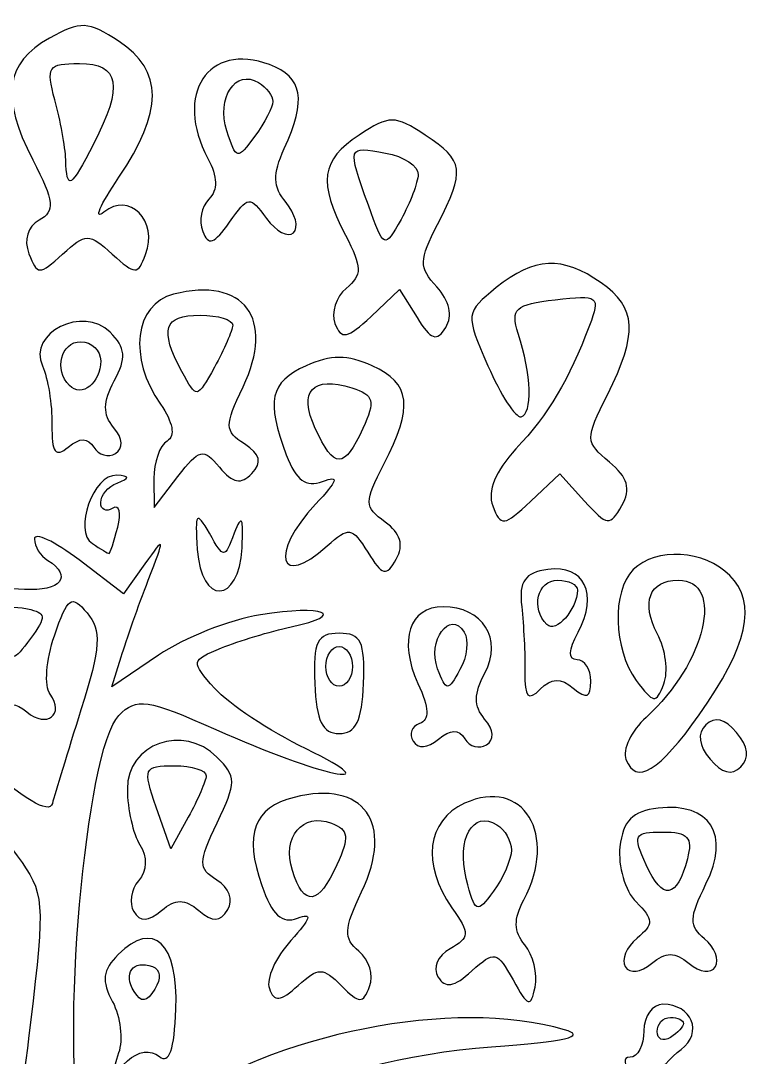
# Model space of a CAD drawing. Header units: centimetres. Extents: x -13.8 to 13.4, y -7.9 to 9.5.
# Drawn here: x 7.76 to 13.4, y -0.83 to 7.12 of the extents above; entities that cross this region are included whole.
import ezdxf

# ---------------------------------------------------------------- set-up
doc = ezdxf.new("R2010")
doc.units = ezdxf.units.CM
doc.header["$MEASUREMENT"] = 0
doc.layers.add('Layer 1', color=7, linetype='Continuous')

msp = doc.modelspace()

# ---------------------------------------------------------------- linework, layer by layer
at = {"layer": 'Layer 1'}
for points, knots in [([(7.82069, 5.3304), (7.78001, 5.43642), (7.81113, 5.53847), (7.89915, 5.58773), (7.89915, 5.58773), (8.02296, 5.65702), (8.01546, 5.72707), (7.84955, 6.05089), (7.84955, 6.05089), (7.6029, 6.5323), (7.63873, 6.7914), (7.97822, 6.98131), (7.97822, 6.98131), (8.21789, 7.11538), (8.27328, 7.11286), (8.51117, 6.95698), (8.51117, 6.95698), (8.85182, 6.73378), (8.85164, 6.41896), (8.51056, 5.91635), (8.51056, 5.91635), (8.36421, 5.70069), (8.31246, 5.58067), (8.39558, 5.64965), (8.39558, 5.64965), (8.58801, 5.80936), (8.81325, 5.57997), (8.71511, 5.32422), (8.71511, 5.32422), (8.65452, 5.16633), (8.63698, 5.16653), (8.45957, 5.32708), (8.45957, 5.32708), (8.28037, 5.48925), (8.2578, 5.48925), (8.0786, 5.32708), (8.0786, 5.32708), (7.8993, 5.16482), (7.88415, 5.16501), (7.82069, 5.33039), (7.82069, 5.33039), (7.82069, 5.33039), (7.82069, 5.3304), (7.82069, 5.3304)], [0, 0, 0, 0, 0.0833333, 0.0833333, 0.0833333, 0.0833333, 0.1666667, 0.1666667, 0.1666667, 0.1666667, 0.25, 0.25, 0.25, 0.25, 0.3333333, 0.3333333, 0.3333333, 0.3333333, 0.4166667, 0.4166667, 0.4166667, 0.4166667, 0.5, 0.5, 0.5, 0.5, 0.5833333, 0.5833333, 0.5833333, 0.5833333, 0.6666667, 0.6666667, 0.6666667, 0.6666667, 0.75, 0.75, 0.75, 0.75, 0.8333333, 0.8333333, 0.8333333, 0.8333333, 1, 1, 1, 1]), ([(9.15251, 5.50183), (9.12202, 5.58129), (9.14341, 5.69265), (9.20006, 5.74929), (9.20006, 5.74929), (9.2697, 5.81893), (9.26713, 5.91939), (9.19213, 6.05953), (9.19213, 6.05953), (8.929, 6.55119), (9.19525, 6.95634), (9.66492, 6.77898), (9.66492, 6.77898), (9.91992, 6.68269), (9.94928, 6.514), (9.77689, 6.13564), (9.77689, 6.13564), (9.68669, 5.93766), (9.68994, 5.84454), (9.79136, 5.72235), (9.79136, 5.72235), (9.86336, 5.6356), (9.88918, 5.53153), (9.84874, 5.49109), (9.84874, 5.49109), (9.8083, 5.45065), (9.71488, 5.50008), (9.64113, 5.60095), (9.64113, 5.60095), (9.51314, 5.77599), (9.50024, 5.77462), (9.3575, 5.57084), (9.3575, 5.57084), (9.24103, 5.40456), (9.1957, 5.3893), (9.15252, 5.50182), (9.15252, 5.50182), (9.15252, 5.50182), (9.15251, 5.50183), (9.15251, 5.50183)], [0, 0, 0, 0, 0.0909091, 0.0909091, 0.0909091, 0.0909091, 0.1818182, 0.1818182, 0.1818182, 0.1818182, 0.2727273, 0.2727273, 0.2727273, 0.2727273, 0.3636364, 0.3636364, 0.3636364, 0.3636364, 0.4545455, 0.4545455, 0.4545455, 0.4545455, 0.5454545, 0.5454545, 0.5454545, 0.5454545, 0.6363636, 0.6363636, 0.6363636, 0.6363636, 0.7272727, 0.7272727, 0.7272727, 0.7272727, 0.8181818, 0.8181818, 0.8181818, 0.8181818, 1, 1, 1, 1]), ([(8.31723, 6.17358), (8.5464, 6.61674), (8.5158, 6.78771), (8.20732, 6.78771), (8.20732, 6.78771), (7.96747, 6.78771), (7.94978, 6.76142), (8.01952, 6.50854), (8.01952, 6.50854), (8.06187, 6.355), (8.09945, 6.14943), (8.10304, 6.05172), (8.10304, 6.05172), (8.11187, 5.81105), (8.13722, 5.82547), (8.31723, 6.17357), (8.31723, 6.17357), (8.31723, 6.17357), (8.31723, 6.17358), (8.31723, 6.17358)], [0, 0, 0, 0, 0.1666667, 0.1666667, 0.1666667, 0.1666667, 0.3333333, 0.3333333, 0.3333333, 0.3333333, 0.5, 0.5, 0.5, 0.5, 0.6666667, 0.6666667, 0.6666667, 0.6666667, 1, 1, 1, 1]), ([(9.69029, 6.49658), (9.69029, 6.53845), (9.64063, 6.60339), (9.57993, 6.64091), (9.57993, 6.64091), (9.40421, 6.74951), (9.25721, 6.5252), (9.33777, 6.27138), (9.33777, 6.27138), (9.40868, 6.04796), (9.41676, 6.04639), (9.55088, 6.22981), (9.55088, 6.22981), (9.62755, 6.33467), (9.69029, 6.45472), (9.69029, 6.49658)], [0, 0, 0, 0, 0.2, 0.2, 0.2, 0.2, 0.4, 0.4, 0.4, 0.4, 0.6, 0.6, 0.6, 0.6, 1, 1, 1, 1]), ([(10.16612, 4.79524), (10.13439, 4.87794), (10.17302, 4.99921), (10.25199, 5.06474), (10.25199, 5.06474), (10.37556, 5.1673), (10.37472, 5.22417), (10.24596, 5.47318), (10.24596, 5.47318), (10.03566, 5.87986), (10.05849, 6.0476), (10.35015, 6.23871), (10.35015, 6.23871), (10.58525, 6.39275), (10.62263, 6.39275), (10.85772, 6.23871), (10.85772, 6.23871), (11.15504, 6.04389), (11.16546, 5.96831), (10.95185, 5.55526), (10.95185, 5.55526), (10.80883, 5.27869), (10.80829, 5.22874), (10.94671, 5.07579), (10.94671, 5.07579), (11.0436, 4.96873), (11.06908, 4.85303), (11.01502, 4.76557), (11.01502, 4.76557), (10.94641, 4.65455), (10.90146, 4.66989), (10.79477, 4.84072), (10.79477, 4.84072), (10.79477, 4.84072), (10.66073, 5.05536), (10.66073, 5.05536), (10.66073, 5.05536), (10.66073, 5.05536), (10.44227, 4.85013), (10.44227, 4.85013), (10.44227, 4.85013), (10.26051, 4.67937), (10.21412, 4.67016), (10.16612, 4.79526), (10.16612, 4.79526), (10.16612, 4.79526), (10.16612, 4.79524), (10.16612, 4.79524)], [0, 0, 0, 0, 0.0769231, 0.0769231, 0.0769231, 0.0769231, 0.1538462, 0.1538462, 0.1538462, 0.1538462, 0.2307692, 0.2307692, 0.2307692, 0.2307692, 0.3076923, 0.3076923, 0.3076923, 0.3076923, 0.3846154, 0.3846154, 0.3846154, 0.3846154, 0.4615385, 0.4615385, 0.4615385, 0.4615385, 0.5384615, 0.5384615, 0.5384615, 0.5384615, 0.6153846, 0.6153846, 0.6153846, 0.6153846, 0.6923077, 0.6923077, 0.6923077, 0.6923077, 0.7692308, 0.7692308, 0.7692308, 0.7692308, 0.8461538, 0.8461538, 0.8461538, 0.8461538, 1, 1, 1, 1]), ([(10.80336, 5.93838), (10.80534, 6.00166), (10.69275, 6.07527), (10.55317, 6.10195), (10.55317, 6.10195), (10.26054, 6.15789), (10.25887, 6.1528), (10.42186, 5.70205), (10.42186, 5.70205), (10.54351, 5.36563), (10.5452, 5.36489), (10.67205, 5.59333), (10.67205, 5.59333), (10.74229, 5.71982), (10.80138, 5.87509), (10.80336, 5.93837), (10.80336, 5.93837), (10.80336, 5.93837), (10.80336, 5.93838), (10.80336, 5.93838)], [0, 0, 0, 0, 0.1666667, 0.1666667, 0.1666667, 0.1666667, 0.3333333, 0.3333333, 0.3333333, 0.3333333, 0.5, 0.5, 0.5, 0.5, 0.6666667, 0.6666667, 0.6666667, 0.6666667, 1, 1, 1, 1]), ([(11.3751, 3.39798), (11.33214, 3.50994), (11.39568, 3.66623), (11.55275, 3.83493), (11.55275, 3.83493), (11.80383, 4.10459), (11.9566, 4.36092), (12.11582, 4.7797), (12.11582, 4.7797), (12.20189, 5.00609), (12.18807, 5.01651), (11.85345, 4.97744), (11.85345, 4.97744), (11.54549, 4.94149), (11.5092, 4.90848), (11.57028, 4.71991), (11.57028, 4.71991), (11.67153, 4.40733), (11.68205, 4.10012), (11.59213, 4.08129), (11.59213, 4.08129), (11.5494, 4.07235), (11.43521, 4.2477), (11.33837, 4.47097), (11.33837, 4.47097), (11.16378, 4.87353), (11.16431, 4.87853), (11.40194, 5.07095), (11.40194, 5.07095), (11.69259, 5.3063), (11.90724, 5.31592), (12.20557, 5.10696), (12.20557, 5.10696), (12.47744, 4.91654), (12.48838, 4.72021), (12.25332, 4.24984), (12.25332, 4.24984), (12.0824, 3.9078), (12.08296, 3.88856), (12.26832, 3.73439), (12.26832, 3.73439), (12.41089, 3.61581), (12.43565, 3.52918), (12.36371, 3.40064), (12.36371, 3.40064), (12.27395, 3.24024), (12.2522, 3.24289), (12.07792, 3.43547), (12.07792, 3.43547), (12.07792, 3.43547), (11.88929, 3.64391), (11.88929, 3.64391), (11.88929, 3.64391), (11.88929, 3.64391), (11.66564, 3.4338), (11.66564, 3.4338), (11.66564, 3.4338), (11.46057, 3.24114), (11.43643, 3.23817), (11.3751, 3.398), (11.3751, 3.398), (11.3751, 3.398), (11.3751, 3.39798), (11.3751, 3.39798)], [0, 0, 0, 0, 0.0588235, 0.0588235, 0.0588235, 0.0588235, 0.1176471, 0.1176471, 0.1176471, 0.1176471, 0.1764706, 0.1764706, 0.1764706, 0.1764706, 0.2352941, 0.2352941, 0.2352941, 0.2352941, 0.2941176, 0.2941176, 0.2941176, 0.2941176, 0.3529412, 0.3529412, 0.3529412, 0.3529412, 0.4117647, 0.4117647, 0.4117647, 0.4117647, 0.4705882, 0.4705882, 0.4705882, 0.4705882, 0.5294118, 0.5294118, 0.5294118, 0.5294118, 0.5882353, 0.5882353, 0.5882353, 0.5882353, 0.6470588, 0.6470588, 0.6470588, 0.6470588, 0.7058824, 0.7058824, 0.7058824, 0.7058824, 0.7647059, 0.7647059, 0.7647059, 0.7647059, 0.8235294, 0.8235294, 0.8235294, 0.8235294, 0.8823529, 0.8823529, 0.8823529, 0.8823529, 1, 1, 1, 1]), ([(8.77891, 3.60938), (8.77767, 3.73171), (8.82282, 3.86033), (8.87926, 3.89521), (8.87926, 3.89521), (8.94421, 3.93535), (8.92558, 4.03898), (8.8285, 4.17758), (8.8285, 4.17758), (8.58011, 4.5322), (8.6292, 4.94505), (8.9287, 5.02022), (8.9287, 5.02022), (9.46954, 5.15596), (9.71113, 4.83364), (9.46128, 4.30969), (9.46128, 4.30969), (9.31879, 4.01088), (9.31976, 3.97227), (9.47226, 3.87261), (9.47226, 3.87261), (9.5942, 3.79292), (9.60948, 3.73177), (9.52864, 3.64696), (9.52864, 3.64696), (9.44579, 3.56005), (9.38323, 3.57222), (9.28125, 3.6951), (9.28125, 3.6951), (9.15723, 3.84453), (9.12813, 3.83796), (8.96296, 3.62327), (8.96296, 3.62327), (8.96296, 3.62327), (8.78117, 3.38696), (8.78117, 3.38696), (8.78117, 3.38696), (8.78117, 3.38696), (8.77892, 3.60938), (8.77892, 3.60938), (8.77892, 3.60938), (8.77892, 3.60938), (8.77891, 3.60938), (8.77891, 3.60938)], [0, 0, 0, 0, 0.0833333, 0.0833333, 0.0833333, 0.0833333, 0.1666667, 0.1666667, 0.1666667, 0.1666667, 0.25, 0.25, 0.25, 0.25, 0.3333333, 0.3333333, 0.3333333, 0.3333333, 0.4166667, 0.4166667, 0.4166667, 0.4166667, 0.5, 0.5, 0.5, 0.5, 0.5833333, 0.5833333, 0.5833333, 0.5833333, 0.6666667, 0.6666667, 0.6666667, 0.6666667, 0.75, 0.75, 0.75, 0.75, 0.8333333, 0.8333333, 0.8333333, 0.8333333, 1, 1, 1, 1]), ([(7.99746, 4.02108), (7.99956, 4.17482), (7.96663, 4.37704), (7.92428, 4.47047), (7.92428, 4.47047), (7.80937, 4.72396), (8.23564, 4.93589), (8.44311, 4.72842), (8.44311, 4.72842), (8.56319, 4.60834), (8.56961, 4.53353), (8.47498, 4.35672), (8.47498, 4.35672), (8.38747, 4.1932), (8.38617, 4.09962), (8.47, 3.99861), (8.47, 3.99861), (8.54207, 3.91177), (8.5472, 3.83944), (8.48406, 3.80041), (8.48406, 3.80041), (8.42937, 3.76661), (8.35457, 3.7876), (8.31782, 3.84706), (8.31782, 3.84706), (8.27102, 3.92278), (8.21247, 3.92317), (8.12233, 3.84836), (8.12233, 3.84836), (8.02363, 3.76645), (7.99454, 3.80669), (7.99746, 4.02108)], [0, 0, 0, 0, 0.1111111, 0.1111111, 0.1111111, 0.1111111, 0.2222222, 0.2222222, 0.2222222, 0.2222222, 0.3333333, 0.3333333, 0.3333333, 0.3333333, 0.4444444, 0.4444444, 0.4444444, 0.4444444, 0.5555556, 0.5555556, 0.5555556, 0.5555556, 0.6666667, 0.6666667, 0.6666667, 0.6666667, 0.7777778, 0.7777778, 0.7777778, 0.7777778, 1, 1, 1, 1]), ([(9.38215, 4.78279), (9.38413, 4.82467), (9.27154, 4.85893), (9.13196, 4.85893), (9.13196, 4.85893), (8.85327, 4.85893), (8.81894, 4.75323), (8.99238, 4.42916), (8.99238, 4.42916), (9.10641, 4.21609), (9.10679, 4.21613), (9.24257, 4.46121), (9.24257, 4.46121), (9.31736, 4.5962), (9.38017, 4.74092), (9.38215, 4.78279)], [0, 0, 0, 0, 0.2, 0.2, 0.2, 0.2, 0.4, 0.4, 0.4, 0.4, 0.6, 0.6, 0.6, 0.6, 1, 1, 1, 1]), ([(8.3706, 4.50962), (8.3706, 4.59007), (8.30208, 4.6559), (8.21833, 4.6559), (8.21833, 4.6559), (8.06543, 4.6559), (8.00965, 4.4416), (8.13097, 4.32028), (8.13097, 4.32028), (8.22571, 4.22554), (8.3706, 4.34003), (8.3706, 4.50962)], [0, 0, 0, 0, 0.25, 0.25, 0.25, 0.25, 0.5, 0.5, 0.5, 0.5, 1, 1, 1, 1]), ([(10.41686, 3.0438), (10.29609, 3.23719), (10.27159, 3.24099), (10.1069, 3.09196), (10.1069, 3.09196), (9.73639, 2.75666), (9.66001, 3.03056), (10.01782, 3.41142), (10.01782, 3.41142), (10.18992, 3.59461), (10.20236, 3.63609), (10.06999, 3.58529), (10.06999, 3.58529), (9.94308, 3.53659), (9.86835, 3.59167), (9.79321, 3.78929), (9.79321, 3.78929), (9.63589, 4.20308), (9.66733, 4.34523), (9.94407, 4.47132), (9.94407, 4.47132), (10.13392, 4.55782), (10.2618, 4.55782), (10.45164, 4.47132), (10.45164, 4.47132), (10.74726, 4.33663), (10.76847, 4.15861), (10.54123, 3.71918), (10.54123, 3.71918), (10.38872, 3.42425), (10.38937, 3.39263), (10.55045, 3.27485), (10.55045, 3.27485), (10.66876, 3.18834), (10.69592, 3.09812), (10.63593, 2.99092), (10.63593, 2.99092), (10.56011, 2.85543), (10.52994, 2.86271), (10.41686, 3.04378), (10.41686, 3.04378), (10.41686, 3.04378), (10.41686, 3.0438), (10.41686, 3.0438)], [0, 0, 0, 0, 0.0833333, 0.0833333, 0.0833333, 0.0833333, 0.1666667, 0.1666667, 0.1666667, 0.1666667, 0.25, 0.25, 0.25, 0.25, 0.3333333, 0.3333333, 0.3333333, 0.3333333, 0.4166667, 0.4166667, 0.4166667, 0.4166667, 0.5, 0.5, 0.5, 0.5, 0.5833333, 0.5833333, 0.5833333, 0.5833333, 0.6666667, 0.6666667, 0.6666667, 0.6666667, 0.75, 0.75, 0.75, 0.75, 0.8333333, 0.8333333, 0.8333333, 0.8333333, 1, 1, 1, 1]), ([(10.37998, 3.99067), (10.47696, 4.20351), (10.46488, 4.24806), (10.29567, 4.30177), (10.29567, 4.30177), (9.9924, 4.39803), (9.88439, 4.279), (10.01496, 3.99242), (10.01496, 3.99242), (10.15829, 3.67784), (10.23727, 3.67746), (10.37998, 3.99067)], [0, 0, 0, 0, 0.25, 0.25, 0.25, 0.25, 0.5, 0.5, 0.5, 0.5, 1, 1, 1, 1]), ([(8.30724, 3.10934), (8.15929, 3.20604), (8.31566, 3.64372), (8.49422, 3.63272), (8.49422, 3.63272), (8.59611, 3.62645), (8.59682, 3.61359), (8.49749, 3.5735), (8.49749, 3.5735), (8.4277, 3.54534), (8.3706, 3.47773), (8.3706, 3.42325), (8.3706, 3.42325), (8.3706, 3.36877), (8.41202, 3.3498), (8.46265, 3.38109), (8.46265, 3.38109), (8.51328, 3.41238), (8.53079, 3.34655), (8.50157, 3.23481), (8.50157, 3.23481), (8.47235, 3.12307), (8.44235, 3.03234), (8.4349, 3.03319), (8.4349, 3.03319), (8.42745, 3.034), (8.37001, 3.06831), (8.30725, 3.10933), (8.30725, 3.10933), (8.30725, 3.10933), (8.30724, 3.10934), (8.30724, 3.10934)], [0, 0, 0, 0, 0.1111111, 0.1111111, 0.1111111, 0.1111111, 0.2222222, 0.2222222, 0.2222222, 0.2222222, 0.3333333, 0.3333333, 0.3333333, 0.3333333, 0.4444444, 0.4444444, 0.4444444, 0.4444444, 0.5555556, 0.5555556, 0.5555556, 0.5555556, 0.6666667, 0.6666667, 0.6666667, 0.6666667, 0.7777778, 0.7777778, 0.7777778, 0.7777778, 1, 1, 1, 1]), ([(9.11086, 3.0654), (9.09223, 3.34938), (9.10308, 3.36376), (9.20372, 3.18842), (9.20372, 3.18842), (9.31682, 2.99139), (9.31826, 2.99139), (9.3942, 3.18842), (9.3942, 3.18842), (9.45268, 3.34013), (9.46669, 3.3138), (9.45361, 3.0768), (9.45361, 3.0768), (9.42972, 2.64385), (9.13914, 2.63418), (9.11085, 3.0654), (9.11085, 3.0654), (9.11085, 3.0654), (9.11086, 3.0654), (9.11086, 3.0654)], [0, 0, 0, 0, 0.1666667, 0.1666667, 0.1666667, 0.1666667, 0.3333333, 0.3333333, 0.3333333, 0.3333333, 0.5, 0.5, 0.5, 0.5, 0.6666667, 0.6666667, 0.6666667, 0.6666667, 1, 1, 1, 1]), ([(6.84787, -7.48804), (6.84787, -7.46722), (6.9359, -7.25023), (7.04349, -7.00584), (7.04349, -7.00584), (7.38503, -6.23002), (7.5894, -4.92986), (7.59965, -3.46765), (7.59965, -3.46765), (7.59965, -3.46765), (7.60923, -2.09956), (7.60923, -2.09956), (7.60923, -2.09956), (7.60923, -2.09956), (7.05305, -1.76588), (7.05305, -1.76588), (7.05305, -1.76588), (6.37887, -1.3614), (5.58285, -1.05538), (4.76681, -0.88695), (4.76681, -0.88695), (4.15828, -0.76135), (4.15806, -0.76117), (4.52318, -0.69031), (4.52318, -0.69031), (5.11806, -0.57486), (6.20832, -0.78239), (6.94191, -1.1507), (6.94191, -1.1507), (7.30894, -1.33497), (7.63351, -1.49764), (7.66318, -1.51219), (7.66318, -1.51219), (7.69285, -1.52673), (7.76953, -1.09791), (7.83357, -0.55925), (7.83357, -0.55925), (7.94522, 0.37982), (7.941, 0.43233), (7.73091, 0.71649), (7.73091, 0.71649), (7.57114, 0.93259), (7.45627, 0.99654), (7.30673, 0.95263), (7.30673, 0.95263), (7.19394, 0.91951), (6.85041, 0.86878), (6.54332, 0.83989), (6.54332, 0.83989), (6.54332, 0.83989), (5.98499, 0.78737), (5.98499, 0.78737), (5.98499, 0.78737), (5.98499, 0.78737), (6.51994, 0.98097), (6.51994, 0.98097), (6.51994, 0.98097), (6.81416, 1.08745), (7.08417, 1.20384), (7.11995, 1.23963), (7.11995, 1.23963), (7.29101, 1.41069), (6.15061, 2.23719), (5.40092, 2.48549), (5.40092, 2.48549), (5.40092, 2.48549), (4.96985, 2.62826), (4.96985, 2.62826), (4.96985, 2.62826), (4.96985, 2.62826), (5.36964, 2.56801), (5.36964, 2.56801), (5.36964, 2.56801), (5.94302, 2.48159), (6.82308, 2.00886), (7.43532, 1.4584), (7.43532, 1.4584), (7.77776, 1.15052), (7.9768, 1.03105), (8.0005, 1.11917), (8.0005, 1.11917), (8.02063, 1.19398), (8.11902, 1.5163), (8.21915, 1.83543), (8.21915, 1.83543), (8.37165, 2.32148), (8.37931, 2.44206), (8.26632, 2.5782), (8.26632, 2.5782), (8.14685, 2.72215), (8.11825, 2.70224), (8.01605, 2.40402), (8.01605, 2.40402), (7.95259, 2.21883), (7.93748, 2.01743), (7.98247, 1.95646), (7.98247, 1.95646), (8.0979, 1.80005), (7.95848, 1.69217), (7.80526, 1.81934), (7.80526, 1.81934), (7.71699, 1.89259), (7.65761, 1.89182), (7.61125, 1.8168), (7.61125, 1.8168), (7.5745, 1.75735), (7.50117, 1.73544), (7.44828, 1.76813), (7.44828, 1.76813), (7.39539, 1.80082), (7.3866, 1.8815), (7.42874, 1.94744), (7.42874, 1.94744), (7.47088, 2.01337), (7.50589, 2.22721), (7.50653, 2.42262), (7.50653, 2.42262), (7.5076, 2.74693), (7.53205, 2.77626), (7.78687, 2.75881), (7.78687, 2.75881), (8.0636, 2.73986), (8.15986, 2.86023), (7.96452, 2.98095), (7.96452, 2.98095), (7.90869, 3.01546), (7.86301, 3.089), (7.86301, 3.14438), (7.86301, 3.14438), (7.86301, 3.19976), (8.01681, 3.12776), (8.20478, 2.98439), (8.20478, 2.98439), (8.20478, 2.98439), (8.54655, 2.72371), (8.54655, 2.72371), (8.54655, 2.72371), (8.54655, 2.72371), (8.7095, 2.95385), (8.7095, 2.95385), (8.7095, 2.95385), (8.86353, 3.17139), (8.86494, 3.16454), (8.73519, 2.82869), (8.73519, 2.82869), (8.6597, 2.63327), (8.56625, 2.3697), (8.52753, 2.24296), (8.52753, 2.24296), (8.52753, 2.24296), (8.45713, 2.01253), (8.45713, 2.01253), (8.45713, 2.01253), (8.45713, 2.01253), (8.81343, 2.25432), (8.81343, 2.25432), (8.81343, 2.25432), (9.0094, 2.38731), (9.36148, 2.52677), (9.59583, 2.56425), (9.59583, 2.56425), (10.08151, 2.64191), (10.27089, 2.56646), (9.82914, 2.47129), (9.82914, 2.47129), (9.66901, 2.43679), (9.42957, 2.36446), (9.29705, 2.31054), (9.29705, 2.31054), (9.06006, 2.21413), (9.05923, 2.20901), (9.24629, 1.99863), (9.24629, 1.99863), (9.35089, 1.88099), (9.66488, 1.67331), (9.94405, 1.53711), (9.94405, 1.53711), (10.62637, 1.20421), (10.05721, 1.32579), (9.25338, 1.68464), (9.25338, 1.68464), (8.72511, 1.92047), (8.64821, 1.93164), (8.50924, 1.79267), (8.50924, 1.79267), (8.25661, 1.54004), (8.05505, -0.75161), (8.22858, -1.39831), (8.22858, -1.39831), (8.28468, -1.60739), (8.30819, -1.60088), (8.86166, -1.22296), (8.86166, -1.22296), (9.72015, -0.63678), (11.06864, -0.36881), (11.92359, -0.61449), (11.92359, -0.61449), (12.10215, -0.6658), (11.93667, -0.70487), (11.36526, -0.74629), (11.36526, -0.74629), (10.05494, -0.84128), (8.835, -1.41937), (8.55747, -2.07682), (8.55747, -2.07682), (8.32638, -2.62426), (8.40067, -4.52874), (8.71149, -6.02561), (8.71149, -6.02561), (8.85898, -6.73589), (8.97965, -7.36401), (8.97965, -7.42144), (8.97965, -7.42144), (8.97965, -7.48635), (8.57641, -7.52586), (7.91374, -7.52586), (7.91374, -7.52586), (7.32749, -7.52586), (6.84783, -7.50883), (6.84783, -7.48801), (6.84783, -7.48801), (6.84783, -7.48801), (6.84787, -7.48804), (6.84787, -7.48804)], [0, 0, 0, 0, 0.0175439, 0.0175439, 0.0175439, 0.0175439, 0.0350877, 0.0350877, 0.0350877, 0.0350877, 0.0526316, 0.0526316, 0.0526316, 0.0526316, 0.0701754, 0.0701754, 0.0701754, 0.0701754, 0.0877193, 0.0877193, 0.0877193, 0.0877193, 0.1052632, 0.1052632, 0.1052632, 0.1052632, 0.122807, 0.122807, 0.122807, 0.122807, 0.1403509, 0.1403509, 0.1403509, 0.1403509, 0.1578947, 0.1578947, 0.1578947, 0.1578947, 0.1754386, 0.1754386, 0.1754386, 0.1754386, 0.1929825, 0.1929825, 0.1929825, 0.1929825, 0.2105263, 0.2105263, 0.2105263, 0.2105263, 0.2280702, 0.2280702, 0.2280702, 0.2280702, 0.245614, 0.245614, 0.245614, 0.245614, 0.2631579, 0.2631579, 0.2631579, 0.2631579, 0.2807018, 0.2807018, 0.2807018, 0.2807018, 0.2982456, 0.2982456, 0.2982456, 0.2982456, 0.3157895, 0.3157895, 0.3157895, 0.3157895, 0.3333333, 0.3333333, 0.3333333, 0.3333333, 0.3508772, 0.3508772, 0.3508772, 0.3508772, 0.3684211, 0.3684211, 0.3684211, 0.3684211, 0.3859649, 0.3859649, 0.3859649, 0.3859649, 0.4035088, 0.4035088, 0.4035088, 0.4035088, 0.4210526, 0.4210526, 0.4210526, 0.4210526, 0.4385965, 0.4385965, 0.4385965, 0.4385965, 0.4561404, 0.4561404, 0.4561404, 0.4561404, 0.4736842, 0.4736842, 0.4736842, 0.4736842, 0.4912281, 0.4912281, 0.4912281, 0.4912281, 0.5087719, 0.5087719, 0.5087719, 0.5087719, 0.5263158, 0.5263158, 0.5263158, 0.5263158, 0.5438596, 0.5438596, 0.5438596, 0.5438596, 0.5614035, 0.5614035, 0.5614035, 0.5614035, 0.5789474, 0.5789474, 0.5789474, 0.5789474, 0.5964912, 0.5964912, 0.5964912, 0.5964912, 0.6140351, 0.6140351, 0.6140351, 0.6140351, 0.6315789, 0.6315789, 0.6315789, 0.6315789, 0.6491228, 0.6491228, 0.6491228, 0.6491228, 0.6666667, 0.6666667, 0.6666667, 0.6666667, 0.6842105, 0.6842105, 0.6842105, 0.6842105, 0.7017544, 0.7017544, 0.7017544, 0.7017544, 0.7192982, 0.7192982, 0.7192982, 0.7192982, 0.7368421, 0.7368421, 0.7368421, 0.7368421, 0.754386, 0.754386, 0.754386, 0.754386, 0.7719298, 0.7719298, 0.7719298, 0.7719298, 0.7894737, 0.7894737, 0.7894737, 0.7894737, 0.8070175, 0.8070175, 0.8070175, 0.8070175, 0.8245614, 0.8245614, 0.8245614, 0.8245614, 0.8421053, 0.8421053, 0.8421053, 0.8421053, 0.8596491, 0.8596491, 0.8596491, 0.8596491, 0.877193, 0.877193, 0.877193, 0.877193, 0.8947368, 0.8947368, 0.8947368, 0.8947368, 0.9122807, 0.9122807, 0.9122807, 0.9122807, 0.9298246, 0.9298246, 0.9298246, 0.9298246, 0.9473684, 0.9473684, 0.9473684, 0.9473684, 0.9649123, 0.9649123, 0.9649123, 0.9649123, 1, 1, 1, 1]), ([(12.39568, 1.45505), (12.36691, 1.53003), (12.43633, 1.6755), (12.54994, 1.77832), (12.54994, 1.77832), (13.00775, 2.19263), (13.15654, 2.82863), (12.79566, 2.82863), (12.79566, 2.82863), (12.5741, 2.82863), (12.50839, 2.65767), (12.63733, 2.41674), (12.63733, 2.41674), (12.70005, 2.29956), (12.72174, 2.12731), (12.68553, 2.03396), (12.68553, 2.03396), (12.626, 1.88046), (12.60585, 1.88307), (12.47468, 2.06129), (12.47468, 2.06129), (12.29793, 2.30145), (12.28583, 2.74419), (12.45148, 2.90984), (12.45148, 2.90984), (12.62477, 3.08314), (12.99691, 3.06052), (13.19263, 2.86479), (13.19263, 2.86479), (13.40173, 2.65569), (13.32794, 2.32088), (12.95762, 1.79847), (12.95762, 1.79847), (12.64946, 1.36374), (12.47226, 1.25544), (12.39566, 1.45504), (12.39566, 1.45504), (12.39566, 1.45504), (12.39568, 1.45505), (12.39568, 1.45505)], [0, 0, 0, 0, 0.0909091, 0.0909091, 0.0909091, 0.0909091, 0.1818182, 0.1818182, 0.1818182, 0.1818182, 0.2727273, 0.2727273, 0.2727273, 0.2727273, 0.3636364, 0.3636364, 0.3636364, 0.3636364, 0.4545455, 0.4545455, 0.4545455, 0.4545455, 0.5454545, 0.5454545, 0.5454545, 0.5454545, 0.6363636, 0.6363636, 0.6363636, 0.6363636, 0.7272727, 0.7272727, 0.7272727, 0.7272727, 0.8181818, 0.8181818, 0.8181818, 0.8181818, 1, 1, 1, 1]), ([(11.62125, 2.12251), (11.6231, 2.25963), (11.61194, 2.48602), (11.59646, 2.6256), (11.59646, 2.6256), (11.57466, 2.8222), (11.61988, 2.88671), (11.79718, 2.91189), (11.79718, 2.91189), (12.07508, 2.95135), (12.18555, 2.72232), (12.02938, 2.43051), (12.02938, 2.43051), (11.95425, 2.29012), (11.95163, 2.21955), (12.02156, 2.21955), (12.02156, 2.21955), (12.07936, 2.21955), (12.12665, 2.14543), (12.12665, 2.05485), (12.12665, 2.05485), (12.12665, 1.9297), (12.09438, 1.91693), (11.99227, 2.00168), (11.99227, 2.00168), (11.8941, 2.08315), (11.82555, 2.08087), (11.73789, 1.99321), (11.73789, 1.99321), (11.64557, 1.90089), (11.61867, 1.93072), (11.62125, 2.12252), (11.62125, 2.12252), (11.62125, 2.12252), (11.62125, 2.12251), (11.62125, 2.12251)], [0, 0, 0, 0, 0.1, 0.1, 0.1, 0.1, 0.2, 0.2, 0.2, 0.2, 0.3, 0.3, 0.3, 0.3, 0.4, 0.4, 0.4, 0.4, 0.5, 0.5, 0.5, 0.5, 0.6, 0.6, 0.6, 0.6, 0.7, 0.7, 0.7, 0.7, 0.8, 0.8, 0.8, 0.8, 1, 1, 1, 1]), ([(12.02358, 2.75249), (12.02439, 2.79436), (11.95661, 2.82863), (11.87286, 2.82863), (11.87286, 2.82863), (11.71741, 2.82863), (11.66487, 2.61364), (11.78979, 2.48872), (11.78979, 2.48872), (11.85795, 2.42056), (12.02055, 2.604), (12.02358, 2.75249)], [0, 0, 0, 0, 0.25, 0.25, 0.25, 0.25, 0.5, 0.5, 0.5, 0.5, 1, 1, 1, 1]), ([(7.8094, 2.6092), (7.58961, 2.65488), (7.53926, 2.59077), (7.62317, 2.3721), (7.62317, 2.3721), (7.68902, 2.20049), (7.69999, 2.20106), (7.83368, 2.38295), (7.83368, 2.38295), (7.95633, 2.54983), (7.95317, 2.57932), (7.80941, 2.6092), (7.80941, 2.6092), (7.80941, 2.6092), (7.8094, 2.6092), (7.8094, 2.6092)], [0, 0, 0, 0, 0.2, 0.2, 0.2, 0.2, 0.4, 0.4, 0.4, 0.4, 0.6, 0.6, 0.6, 0.6, 1, 1, 1, 1]), ([(10.7646, 1.59685), (10.73136, 1.65063), (10.75381, 1.71117), (10.81447, 1.73139), (10.81447, 1.73139), (10.89201, 1.75724), (10.88824, 1.84833), (10.80176, 2.03813), (10.80176, 2.03813), (10.65098, 2.36906), (10.73509, 2.6256), (10.99437, 2.6256), (10.99437, 2.6256), (11.29704, 2.6256), (11.45346, 2.37762), (11.31453, 2.11803), (11.31453, 2.11803), (11.22925, 1.95867), (11.22869, 1.86616), (11.31242, 1.76528), (11.31242, 1.76528), (11.38449, 1.67844), (11.38962, 1.60611), (11.32648, 1.56708), (11.32648, 1.56708), (11.27179, 1.53328), (11.19699, 1.55427), (11.16024, 1.61373), (11.16024, 1.61373), (11.11324, 1.68977), (11.05363, 1.6888), (10.95923, 1.61046), (10.95923, 1.61046), (10.87557, 1.54102), (10.80228, 1.5359), (10.76461, 1.59686), (10.76461, 1.59686), (10.76461, 1.59686), (10.7646, 1.59685), (10.7646, 1.59685)], [0, 0, 0, 0, 0.0909091, 0.0909091, 0.0909091, 0.0909091, 0.1818182, 0.1818182, 0.1818182, 0.1818182, 0.2727273, 0.2727273, 0.2727273, 0.2727273, 0.3636364, 0.3636364, 0.3636364, 0.3636364, 0.4545455, 0.4545455, 0.4545455, 0.4545455, 0.5454545, 0.5454545, 0.5454545, 0.5454545, 0.6363636, 0.6363636, 0.6363636, 0.6363636, 0.7272727, 0.7272727, 0.7272727, 0.7272727, 0.8181818, 0.8181818, 0.8181818, 0.8181818, 1, 1, 1, 1]), ([(11.15629, 2.43222), (11.04783, 2.60772), (10.87076, 2.36262), (10.95257, 2.15023), (10.95257, 2.15023), (11.01996, 1.97528), (11.02881, 1.97497), (11.12382, 2.14421), (11.12382, 2.14421), (11.17892, 2.24236), (11.19353, 2.37196), (11.15629, 2.43222)], [0, 0, 0, 0, 0.25, 0.25, 0.25, 0.25, 0.5, 0.5, 0.5, 0.5, 1, 1, 1, 1]), ([(10.01136, 2.03826), (9.99879, 2.35902), (10.02963, 2.42257), (10.19787, 2.42257), (10.19787, 2.42257), (10.36611, 2.42257), (10.39695, 2.35902), (10.38438, 2.03826), (10.38438, 2.03826), (10.37313, 1.75117), (10.32595, 1.65395), (10.19787, 1.65395), (10.19787, 1.65395), (10.06979, 1.65395), (10.02261, 1.75116), (10.01136, 2.03826)], [0, 0, 0, 0, 0.2, 0.2, 0.2, 0.2, 0.4, 0.4, 0.4, 0.4, 0.6, 0.6, 0.6, 0.6, 1, 1, 1, 1]), ([(10.29938, 2.16878), (10.29938, 2.25253), (10.2537, 2.32105), (10.19787, 2.32105), (10.19787, 2.32105), (10.14204, 2.32105), (10.09635, 2.25253), (10.09635, 2.16878), (10.09635, 2.16878), (10.09635, 2.08503), (10.14203, 2.01651), (10.19787, 2.01651), (10.19787, 2.01651), (10.2537, 2.01651), (10.29938, 2.08503), (10.29938, 2.16878)], [0, 0, 0, 0, 0.2, 0.2, 0.2, 0.2, 0.4, 0.4, 0.4, 0.4, 0.6, 0.6, 0.6, 0.6, 1, 1, 1, 1]), ([(13.04028, 1.45818), (12.95127, 1.56543), (12.9406, 1.6529), (13.00828, 1.72057), (13.00828, 1.72057), (13.07596, 1.78825), (13.1543, 1.76846), (13.24331, 1.66121), (13.24331, 1.66121), (13.33232, 1.55396), (13.34299, 1.46649), (13.27531, 1.39882), (13.27531, 1.39882), (13.20763, 1.33114), (13.12929, 1.35093), (13.04028, 1.45818)], [0, 0, 0, 0, 0.2, 0.2, 0.2, 0.2, 0.4, 0.4, 0.4, 0.4, 0.6, 0.6, 0.6, 0.6, 1, 1, 1, 1]), ([(8.62468, 0.29028), (8.58699, 0.35127), (8.60315, 0.4578), (8.66059, 0.52702), (8.66059, 0.52702), (8.72632, 0.60622), (8.73014, 0.70805), (8.67088, 0.80174), (8.67088, 0.80174), (8.6191, 0.88362), (8.57603, 1.07536), (8.57517, 1.22784), (8.57517, 1.22784), (8.57321, 1.57792), (9.00341, 1.73174), (9.26181, 1.47334), (9.26181, 1.47334), (9.41157, 1.32358), (9.41171, 1.28153), (9.2636, 0.97092), (9.2636, 0.97092), (9.11669, 0.66284), (9.11651, 0.62275), (9.26164, 0.5312), (9.26164, 0.5312), (9.35495, 0.47234), (9.38908, 0.37829), (9.34374, 0.30493), (9.34374, 0.30493), (9.2842, 0.20859), (9.23284, 0.20703), (9.12291, 0.29826), (9.12291, 0.29826), (9.01348, 0.38908), (8.94588, 0.38908), (8.83644, 0.29826), (8.83644, 0.29826), (8.73411, 0.21333), (8.67363, 0.21105), (8.62467, 0.29028), (8.62467, 0.29028), (8.62467, 0.29028), (8.62468, 0.29028), (8.62468, 0.29028)], [0, 0, 0, 0, 0.0833333, 0.0833333, 0.0833333, 0.0833333, 0.1666667, 0.1666667, 0.1666667, 0.1666667, 0.25, 0.25, 0.25, 0.25, 0.3333333, 0.3333333, 0.3333333, 0.3333333, 0.4166667, 0.4166667, 0.4166667, 0.4166667, 0.5, 0.5, 0.5, 0.5, 0.5833333, 0.5833333, 0.5833333, 0.5833333, 0.6666667, 0.6666667, 0.6666667, 0.6666667, 0.75, 0.75, 0.75, 0.75, 0.8333333, 0.8333333, 0.8333333, 0.8333333, 1, 1, 1, 1]), ([(9.17912, 1.33129), (9.1811, 1.37316), (9.07089, 1.40743), (8.93421, 1.40743), (8.93421, 1.40743), (8.69984, 1.40743), (8.69201, 1.38934), (8.79655, 1.08945), (8.79655, 1.08945), (8.79655, 1.08945), (8.9074, 0.77147), (8.9074, 0.77147), (8.9074, 0.77147), (8.9074, 0.77147), (9.04146, 1.01332), (9.04146, 1.01332), (9.04146, 1.01332), (9.11519, 1.14634), (9.17714, 1.28943), (9.17912, 1.3313), (9.17912, 1.3313), (9.17912, 1.3313), (9.17912, 1.33129), (9.17912, 1.33129)], [0, 0, 0, 0, 0.1428571, 0.1428571, 0.1428571, 0.1428571, 0.2857143, 0.2857143, 0.2857143, 0.2857143, 0.4285714, 0.4285714, 0.4285714, 0.4285714, 0.5714286, 0.5714286, 0.5714286, 0.5714286, 0.7142857, 0.7142857, 0.7142857, 0.7142857, 1, 1, 1, 1]), ([(9.66298, -0.29916), (9.63638, -0.22596), (9.71051, -0.06074), (9.82771, 0.06798), (9.82771, 0.06798), (9.98335, 0.23891), (9.99681, 0.28514), (9.87765, 0.23941), (9.87765, 0.23941), (9.75974, 0.19416), (9.68417, 0.26377), (9.60516, 0.49042), (9.60516, 0.49042), (9.46802, 0.88382), (9.54296, 1.0875), (9.85354, 1.16545), (9.85354, 1.16545), (10.38775, 1.29953), (10.62229, 0.97085), (10.36997, 0.44172), (10.36997, 0.44172), (10.23304, 0.15457), (10.22996, 0.08595), (10.34953, -0.01329), (10.34953, -0.01329), (10.42698, -0.07757), (10.46397, -0.19888), (10.43174, -0.28288), (10.43174, -0.28288), (10.37996, -0.41781), (10.35472, -0.41719), (10.21507, -0.27753), (10.21507, -0.27753), (10.07267, -0.13513), (10.03987, -0.13497), (9.88418, -0.27587), (9.88418, -0.27587), (9.7473, -0.39974), (9.7013, -0.40459), (9.66299, -0.29917), (9.66299, -0.29917), (9.66299, -0.29917), (9.66298, -0.29916), (9.66298, -0.29916)], [0, 0, 0, 0, 0.0833333, 0.0833333, 0.0833333, 0.0833333, 0.1666667, 0.1666667, 0.1666667, 0.1666667, 0.25, 0.25, 0.25, 0.25, 0.3333333, 0.3333333, 0.3333333, 0.3333333, 0.4166667, 0.4166667, 0.4166667, 0.4166667, 0.5, 0.5, 0.5, 0.5, 0.5833333, 0.5833333, 0.5833333, 0.5833333, 0.6666667, 0.6666667, 0.6666667, 0.6666667, 0.75, 0.75, 0.75, 0.75, 0.8333333, 0.8333333, 0.8333333, 0.8333333, 1, 1, 1, 1]), ([(11.53042, -0.23377), (11.4082, -0.01201), (11.38812, -0.00759), (11.21502, -0.16425), (11.21502, -0.16425), (11.07775, -0.28847), (11.01081, -0.30027), (10.95506, -0.21006), (10.95506, -0.21006), (10.91199, -0.14037), (10.95166, -0.04845), (11.04809, 0.00552), (11.04809, 0.00552), (11.19966, 0.09034), (11.20106, 0.12124), (11.06234, 0.31929), (11.06234, 0.31929), (10.82823, 0.65352), (10.86867, 0.98759), (11.15925, 1.11999), (11.15925, 1.11999), (11.60738, 1.32417), (11.8795, 0.87891), (11.61203, 0.37912), (11.61203, 0.37912), (11.53359, 0.23255), (11.53591, 0.13718), (11.62042, 0.03537), (11.62042, 0.03537), (11.68474, -0.04213), (11.72017, -0.18767), (11.69916, -0.28806), (11.69916, -0.28806), (11.66576, -0.44762), (11.64453, -0.44079), (11.53043, -0.23376), (11.53043, -0.23376), (11.53043, -0.23376), (11.53042, -0.23377), (11.53042, -0.23377)], [0, 0, 0, 0, 0.0909091, 0.0909091, 0.0909091, 0.0909091, 0.1818182, 0.1818182, 0.1818182, 0.1818182, 0.2727273, 0.2727273, 0.2727273, 0.2727273, 0.3636364, 0.3636364, 0.3636364, 0.3636364, 0.4545455, 0.4545455, 0.4545455, 0.4545455, 0.5454545, 0.5454545, 0.5454545, 0.5454545, 0.6363636, 0.6363636, 0.6363636, 0.6363636, 0.7272727, 0.7272727, 0.7272727, 0.7272727, 0.8181818, 0.8181818, 0.8181818, 0.8181818, 1, 1, 1, 1]), ([(12.39059, -0.13173), (12.35832, -0.07951), (12.39866, 0.01861), (12.48024, 0.08631), (12.48024, 0.08631), (12.61006, 0.19405), (12.60923, 0.22874), (12.47361, 0.36436), (12.47361, 0.36436), (12.38839, 0.44958), (12.33256, 0.63919), (12.34955, 0.78572), (12.34955, 0.78572), (12.37285, 0.98665), (12.44495, 1.05962), (12.64292, 1.08263), (12.64292, 1.08263), (13.04004, 1.12879), (13.19711, 0.87939), (13.00873, 0.50177), (13.00873, 0.50177), (12.87944, 0.24261), (12.8779, 0.18037), (12.9983, 0.08045), (12.9983, 0.08045), (13.076, 0.01597), (13.11316, -0.07952), (13.08089, -0.13173), (13.08089, -0.13173), (13.04625, -0.18779), (12.96355, -0.17799), (12.87898, -0.1078), (12.87898, -0.1078), (12.76955, -0.01698), (12.70194, -0.01698), (12.59251, -0.1078), (12.59251, -0.1078), (12.50794, -0.17799), (12.42524, -0.18779), (12.3906, -0.13173), (12.3906, -0.13173), (12.3906, -0.13173), (12.39059, -0.13173), (12.39059, -0.13173)], [0, 0, 0, 0, 0.0833333, 0.0833333, 0.0833333, 0.0833333, 0.1666667, 0.1666667, 0.1666667, 0.1666667, 0.25, 0.25, 0.25, 0.25, 0.3333333, 0.3333333, 0.3333333, 0.3333333, 0.4166667, 0.4166667, 0.4166667, 0.4166667, 0.5, 0.5, 0.5, 0.5, 0.5833333, 0.5833333, 0.5833333, 0.5833333, 0.6666667, 0.6666667, 0.6666667, 0.6666667, 0.75, 0.75, 0.75, 0.75, 0.8333333, 0.8333333, 0.8333333, 0.8333333, 1, 1, 1, 1]), ([(10.18095, 0.64948), (10.2777, 0.86182), (10.2705, 0.9173), (10.13966, 0.9675), (10.13966, 0.9675), (9.91832, 1.05244), (9.75857, 0.85991), (9.83931, 0.60551), (9.83931, 0.60551), (9.92918, 0.32236), (10.0383, 0.3364), (10.18094, 0.64947), (10.18094, 0.64947), (10.18094, 0.64947), (10.18095, 0.64948), (10.18095, 0.64948)], [0, 0, 0, 0, 0.2, 0.2, 0.2, 0.2, 0.4, 0.4, 0.4, 0.4, 0.6, 0.6, 0.6, 0.6, 1, 1, 1, 1]), ([(11.51756, 0.76099), (11.51756, 0.83077), (11.4679, 0.91856), (11.4072, 0.95608), (11.4072, 0.95608), (11.22361, 1.06955), (11.09579, 0.84551), (11.17166, 0.54322), (11.17166, 0.54322), (11.23872, 0.27603), (11.25141, 0.27014), (11.38031, 0.44642), (11.38031, 0.44642), (11.4558, 0.54965), (11.51756, 0.69121), (11.51756, 0.76099)], [0, 0, 0, 0, 0.2, 0.2, 0.2, 0.2, 0.4, 0.4, 0.4, 0.4, 0.6, 0.6, 0.6, 0.6, 1, 1, 1, 1]), ([(12.86625, 0.69524), (12.90885, 0.85814), (12.8704, 0.89985), (12.67765, 0.89985), (12.67765, 0.89985), (12.45706, 0.89985), (12.44569, 0.87757), (12.54973, 0.64925), (12.54973, 0.64925), (12.67666, 0.37068), (12.78551, 0.38649), (12.86625, 0.69524)], [0, 0, 0, 0, 0.25, 0.25, 0.25, 0.25, 0.5, 0.5, 0.5, 0.5, 1, 1, 1, 1]), ([(8.50756, -0.79317), (8.54349, -0.69142), (8.52292, -0.51478), (8.46183, -0.40065), (8.46183, -0.40065), (8.37568, -0.23968), (8.38538, -0.15852), (8.50508, -0.03882), (8.50508, -0.03882), (8.77417, 0.23027), (8.96659, 0.04859), (8.94706, -0.45613), (8.94706, -0.45613), (8.935, -0.7677), (8.89511, -0.88209), (8.82019, -0.81992), (8.82019, -0.81992), (8.75404, -0.76502), (8.65788, -0.77836), (8.57657, -0.85371), (8.57657, -0.85371), (8.46788, -0.95442), (8.4547, -0.94286), (8.50756, -0.79318), (8.50756, -0.79318), (8.50756, -0.79318), (8.50756, -0.79317), (8.50756, -0.79317)], [0, 0, 0, 0, 0.125, 0.125, 0.125, 0.125, 0.25, 0.25, 0.25, 0.25, 0.375, 0.375, 0.375, 0.375, 0.5, 0.5, 0.5, 0.5, 0.625, 0.625, 0.625, 0.625, 0.75, 0.75, 0.75, 0.75, 1, 1, 1, 1]), ([(8.76706, -0.13011), (8.61703, -0.07855), (8.54082, -0.18312), (8.62691, -0.32242), (8.62691, -0.32242), (8.68149, -0.41073), (8.72265, -0.40592), (8.78609, -0.3038), (8.78609, -0.3038), (8.83635, -0.2229), (8.8285, -0.15123), (8.76706, -0.13012), (8.76706, -0.13012), (8.76706, -0.13012), (8.76706, -0.13011), (8.76706, -0.13011)], [0, 0, 0, 0, 0.2, 0.2, 0.2, 0.2, 0.4, 0.4, 0.4, 0.4, 0.6, 0.6, 0.6, 0.6, 1, 1, 1, 1]), ([(12.45257, -0.96818), (12.37697, -0.88601), (12.36625, -0.82591), (12.42719, -0.82591), (12.42719, -0.82591), (12.48523, -0.82591), (12.53271, -0.73455), (12.53271, -0.62288), (12.53271, -0.62288), (12.53271, -0.51121), (12.59854, -0.41985), (12.67899, -0.41985), (12.67899, -0.41985), (12.90085, -0.41985), (12.98945, -0.63919), (12.81847, -0.76517), (12.81847, -0.76517), (12.73525, -0.82649), (12.64833, -0.92926), (12.62531, -0.99356), (12.62531, -0.99356), (12.59591, -1.07568), (12.54452, -1.06812), (12.45257, -0.96818)], [0, 0, 0, 0, 0.1428571, 0.1428571, 0.1428571, 0.1428571, 0.2857143, 0.2857143, 0.2857143, 0.2857143, 0.4285714, 0.4285714, 0.4285714, 0.4285714, 0.5714286, 0.5714286, 0.5714286, 0.5714286, 0.7142857, 0.7142857, 0.7142857, 0.7142857, 1, 1, 1, 1]), ([(12.83725, -0.56613), (12.83725, -0.54151), (12.79157, -0.52136), (12.73573, -0.52136), (12.73573, -0.52136), (12.6799, -0.52136), (12.63421, -0.56974), (12.63421, -0.62887), (12.63421, -0.62887), (12.63421, -0.688), (12.67989, -0.70814), (12.73573, -0.67364), (12.73573, -0.67364), (12.79156, -0.63913), (12.83725, -0.59076), (12.83725, -0.56613)], [0, 0, 0, 0, 0.2, 0.2, 0.2, 0.2, 0.4, 0.4, 0.4, 0.4, 0.6, 0.6, 0.6, 0.6, 1, 1, 1, 1])]:
    msp.add_open_spline(points, degree=3, knots=knots, dxfattribs=at)

doc.saveas('drawing.dxf')
